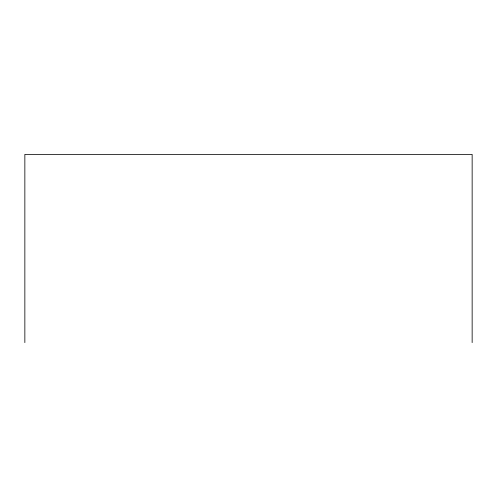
<?xml version="1.0" encoding="UTF-8"?>
<svg xmlns="http://www.w3.org/2000/svg" width="497" height="497" viewBox="0 0 497 497"><rect width="100%" height="100%" fill="white"/><g stroke="black" fill="none" stroke-linecap="round" stroke-linejoin="round"><path stroke-width="0.75" d="M472.15 342.607L472.15 154.393L24.85 154.393L24.85 342.607"/></g></svg>
